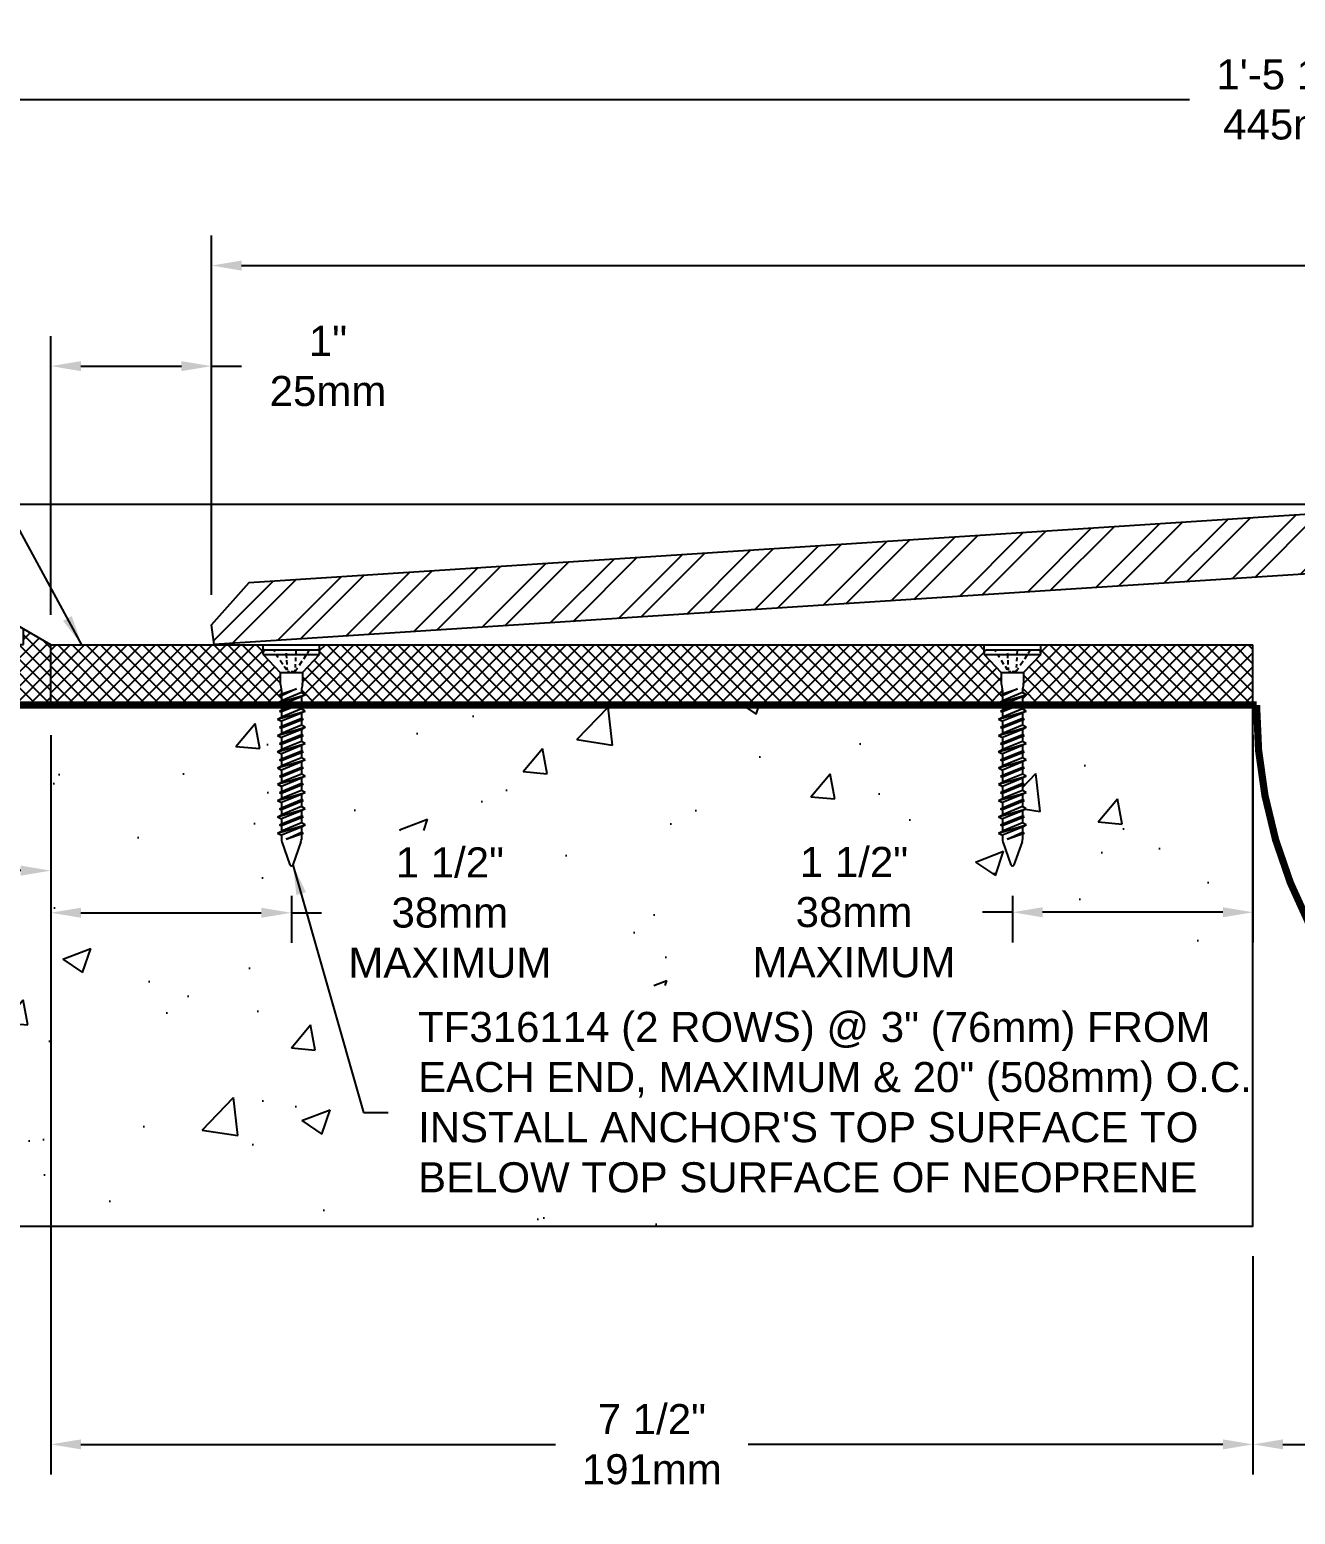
# Model space of a CAD drawing. Extents: x -4.7 to 45, y 0 to 12.
# Drawn here: x 1.26 to 9.16, y 0.54 to 9.8 of the extents above; entities that cross this region are included whole.
import ezdxf

# ---------------------------------------------------------------- set-up
doc = ezdxf.new("R2010")
doc.units = 0
doc.header["$MEASUREMENT"] = 0
doc.linetypes.add('HIDDEN', pattern=[0.375, 0.25, -0.125])
doc.layers.get('0').update_dxf_attribs({"linetype": 'CONTINUOUS'})
doc.layers.get('DEFPOINTS').update_dxf_attribs({"linetype": 'CONTINUOUS'})
for name, color, linetype in [('ANCHORS', 4, 'CONTINUOUS'), ('CONDITIONS', 1, 'CONTINUOUS'), ('DIMENSIONS', 3, 'CONTINUOUS'), ('FILLERS', 2, 'CONTINUOUS'), ('METALS', 7, 'CONTINUOUS'), ('TEXT', 2, 'CONTINUOUS')]:
    doc.layers.add(name, color=color, linetype=linetype)
doc.styles.add('ARIAL', font='ARIAL.TTF')
doc.dimstyles.new('ARIAL', dxfattribs={"dimtxt": 0.1875, "dimasz": 0.1875, "dimexe": 0.1875, "dimexo": 0.1875, "dimgap": 0.1875, "dimtad": 0, "dimtih": 1, "dimtoh": 1, "dimdec": 4, "dimzin": 0, "dimtxsty": 'ARIAL', "dimcen": 0.09, "dimazin": 3, "dimtfac": 1, "dimtdec": 4, "dimtofl": 0, "dimtmove": 0, "dimatfit": 3, "dimtolj": 1, "dimtzin": 0})

# ---------------------------------------------------------------- blocks, each defined once
blk = doc.blocks.new('*D9')
at = {"layer": 'DEFPOINTS', "color": 0}
for p in [(17.8912, 9.3638), (17.8912, 6.5877), (0.3939, 6.3498)]:
    blk.add_point(p, dxfattribs=at)
at = {"layer": 'DIMENSIONS', "color": 0}
for p, q in [((0.3939, 6.5373), (0.3939, 9.5513)), ((17.8912, 6.7752), (17.8912, 9.5513)), ((0.5814, 9.3638), (8.4962, 9.3638)), ((17.7037, 9.3638), (9.7889, 9.3638))]:
    blk.add_line(p, q, dxfattribs=at)
for points in [[(0.5814, 9.395), (0.5814, 9.3325), (0.3939, 9.3638)], [(17.7037, 9.395), (17.7037, 9.3325), (17.8912, 9.3638)]]:
    blk.add_solid(points, dxfattribs=at)
at = {"layer": 'DIMENSIONS', "color": 0, "insert": (9.1425, 9.3638), "char_height": 0.1875, "attachment_point": 5, "style": 'ARIAL'}
blk.add_mtext('\\A1;1\'-5 1/2"\\P445mm', dxfattribs=at)
blk = doc.blocks.new('*D10')
at = {"layer": 'DEFPOINTS', "color": 0}
for p in [(17.8912, 8.3285), (17.8912, 6.3377), (2.3958, 6.0881)]:
    blk.add_point(p, dxfattribs=at)
at = {"layer": 'DIMENSIONS', "color": 0}
for p, q in [((2.3958, 6.2756), (2.3958, 8.516)), ((17.8912, 6.5252), (17.8912, 8.516)), ((2.5833, 8.3285), (9.4972, 8.3285)), ((17.7037, 8.3285), (10.7899, 8.3285))]:
    blk.add_line(p, q, dxfattribs=at)
for points in [[(2.5833, 8.3598), (2.5833, 8.2973), (2.3958, 8.3285)], [(17.7037, 8.3598), (17.7037, 8.2973), (17.8912, 8.3285)]]:
    blk.add_solid(points, dxfattribs=at)
at = {"layer": 'DIMENSIONS', "color": 0, "insert": (10.1435, 8.3285), "char_height": 0.1875, "attachment_point": 5, "style": 'ARIAL'}
blk.add_mtext('\\A1;1\'-3 1/2"\\P394mm', dxfattribs=at)
blk = doc.blocks.new('*D11')
at = {"layer": 'DEFPOINTS', "color": 0}
for p in [(8.8912, 2.3377), (14.8912, 2.3377), (14.8912, 0.9758)]:
    blk.add_point(p, dxfattribs=at)
at = {"layer": 'DIMENSIONS', "color": 0}
for p, q in [((8.8912, 2.1502), (8.8912, 0.7883)), ((14.8912, 2.1502), (14.8912, 0.7883)), ((9.0787, 0.9758), (11.2897, 0.9758)), ((14.7037, 0.9758), (12.4927, 0.9758))]:
    blk.add_line(p, q, dxfattribs=at)
for points in [[(9.0787, 1.007), (9.0787, 0.9445), (8.8912, 0.9758)], [(14.7037, 1.007), (14.7037, 0.9445), (14.8912, 0.9758)]]:
    blk.add_solid(points, dxfattribs=at)
at = {"layer": 'DIMENSIONS', "color": 0, "insert": (11.8912, 0.9758), "char_height": 0.1875, "attachment_point": 5, "style": 'ARIAL'}
blk.add_mtext('\\A1;6"\\P152mm', dxfattribs=at)
blk = doc.blocks.new('*D13')
at = {"layer": 'DEFPOINTS', "color": 0}
for p in [(1.3939, 5.5877), (8.8912, 2.3377), (8.8912, 0.9758)]:
    blk.add_point(p, dxfattribs=at)
at = {"layer": 'DIMENSIONS', "color": 0}
for p, q in [((1.3939, 5.4002), (1.3939, 0.7883)), ((8.8912, 2.1502), (8.8912, 0.7883)), ((1.5814, 0.9758), (4.541, 0.9758)), ((8.7037, 0.9758), (5.7441, 0.9758))]:
    blk.add_line(p, q, dxfattribs=at)
for points in [[(1.5814, 1.007), (1.5814, 0.9445), (1.3939, 0.9758)], [(8.7037, 1.007), (8.7037, 0.9445), (8.8912, 0.9758)]]:
    blk.add_solid(points, dxfattribs=at)
at = {"layer": 'DIMENSIONS', "color": 0, "insert": (5.1425, 0.9758), "char_height": 0.1875, "attachment_point": 5, "style": 'ARIAL'}
blk.add_mtext('\\A1;7 1/2"\\P191mm', dxfattribs=at)
blk = doc.blocks.new('*D14')
at = {"layer": 'DEFPOINTS', "color": 0}
for p in [(-0.4716, 6.8383), (10.1435, 6.8383), (-0.6088, 6.3498)]:
    blk.add_point(p, dxfattribs=at)
at = {"layer": 'DIMENSIONS', "color": 0}
for p, q in [((-0.4716, 7.0258), (-0.4716, 7.2133)), ((9.956, 6.8383), (-0.6591, 6.8383)), ((-0.4213, 6.3498), (-0.2841, 6.3498)), ((-0.4716, 6.1623), (-0.4716, 5.9226)), ((-0.4716, 5.9226), (-0.6591, 5.9226))]:
    blk.add_line(p, q, dxfattribs=at)
for points in [[(-0.5028, 7.0258), (-0.4403, 7.0258), (-0.4716, 6.8383)], [(-0.5028, 6.1623), (-0.4403, 6.1623), (-0.4716, 6.3498)]]:
    blk.add_solid(points, dxfattribs=at)
at = {"layer": 'DIMENSIONS', "color": 0, "insert": (-1.1877, 5.9226), "char_height": 0.1875, "attachment_point": 5, "style": 'ARIAL'}
blk.add_mtext('\\A1;{1/2"}\\P{13mm}', dxfattribs=at)
blk = doc.blocks.new('*D17')
at = {"layer": 'DEFPOINTS', "color": 0}
for p in [(2.3958, 7.7015), (2.3958, 6.0881), (1.3941, 5.9627)]:
    blk.add_point(p, dxfattribs=at)
at = {"layer": 'DIMENSIONS', "color": 0}
for p, q in [((1.3941, 6.1502), (1.3941, 7.889)), ((2.3958, 6.2756), (2.3958, 7.889)), ((1.5816, 7.7015), (2.2083, 7.7015)), ((2.3958, 7.7015), (2.5833, 7.7015))]:
    blk.add_line(p, q, dxfattribs=at)
for points in [[(1.5816, 7.7327), (1.5816, 7.6702), (1.3941, 7.7015)], [(2.2083, 7.7327), (2.2083, 7.6702), (2.3958, 7.7015)]]:
    blk.add_solid(points, dxfattribs=at)
at = {"layer": 'DIMENSIONS', "color": 0, "insert": (3.1224, 7.7015), "char_height": 0.1875, "attachment_point": 5, "style": 'ARIAL'}
blk.add_mtext('\\A1;{1"}\\P{25mm}', dxfattribs=at)
blk = doc.blocks.new('*D18')
at = {"layer": 'DEFPOINTS', "color": 0}
for p in [(0.3939, 5.5877), (1.3939, 5.5877), (1.3939, 4.5544)]:
    blk.add_point(p, dxfattribs=at)
at = {"layer": 'DIMENSIONS', "color": 0}
for p, q in [((0.3939, 5.4002), (0.3939, 4.3669)), ((1.3939, 5.4002), (1.3939, 4.3669)), ((0.3939, 4.5544), (0.2064, 4.5544)), ((1.2064, 4.5544), (0.5814, 4.5544))]:
    blk.add_line(p, q, dxfattribs=at)
for points in [[(0.5814, 4.5857), (0.5814, 4.5232), (0.3939, 4.5544)], [(1.2064, 4.5857), (1.2064, 4.5232), (1.3939, 4.5544)]]:
    blk.add_solid(points, dxfattribs=at)
at = {"layer": 'DIMENSIONS', "color": 0, "insert": (-0.3327, 4.5544), "char_height": 0.1875, "attachment_point": 5, "style": 'ARIAL'}
blk.add_mtext('\\A1;1"\\P25mm', dxfattribs=at)
blk = doc.blocks.new('TF-316114')
for p, q in [((-0.1634, 0), (0.1634, 0)), ((-0.1042, -0.0127), (-0.1125, 0)), ((-0.1762, -0.0285), (-0.1747, -0.0103)), ((-0.1762, -0.0285), (0.1762, -0.0285)), ((-0.1762, -0.0285), (-0.0698, -0.141)), ((-0.0815, -0.0472), (-0.0915, -0.0321)), ((-0.0533, -0.0902), (-0.0691, -0.0662)), ((-0.0308, -0.0055), (-0.0311, -0.0002)), ((-0.0297, -0.0263), (-0.0301, -0.0195)), ((-0.0284, -0.051), (-0.0294, -0.0323)), ((-0.0263, -0.091), (-0.0277, -0.065)), ((0.0253, -0.1104), (0.0264, -0.0896)), ((0.0274, -0.0703), (0.0286, -0.0479)), ((0.0297, -0.0255), (0.0306, -0.0085)), ((0.0662, -0.0707), (0.0485, -0.0976)), ((0.0698, -0.141), (0.1762, -0.0285)), ((0.0898, -0.0346), (0.0746, -0.0579)), ((0.1095, -0.0045), (0.0979, -0.0223)), ((0.1762, -0.0285), (0.1747, -0.0103)), ((-0.0698, -0.141), (0.0698, -0.141)), ((-0.0698, -0.141), (-0.0698, -0.2081)), ((-0.0307, -0.1248), (-0.0441, -0.1044)), ((-0.0245, -0.1261), (-0.0253, -0.1097)), ((-0.024, -0.135), (-0.0107, -0.135)), ((-0.0018, -0.135), (0.0183, -0.135)), ((0.0373, -0.1147), (0.024, -0.135)), ((0.024, -0.135), (0.0245, -0.1246)), ((0.0698, -0.141), (0.0698, -0.2081)), ((-0.0737, -0.2796), (0.0321, -0.2431)), ((-0.0737, -0.2796), (-0.0623, -0.2734)), ((-0.0687, -0.2177), (-0.0633, -0.2437)), ((-0.0623, -0.2734), (0.0321, -0.2431)), ((0.0321, -0.2431), (-0.0623, -0.2858)), ((-0.0623, -0.2533), (-0.0623, -0.2734)), ((0.0622, -0.2667), (-0.0623, -0.3175)), ((0.0622, -0.2533), (0.0622, -0.2667)), ((0.0862, -0.2796), (0.0622, -0.2667)), ((0.0687, -0.2177), (0.0633, -0.2437)), ((-0.0863, -0.3304), (0.0862, -0.2796)), ((-0.0863, -0.3304), (-0.0623, -0.3175)), ((-0.0863, -0.3304), (-0.0623, -0.3433)), ((-0.0737, -0.2796), (-0.0623, -0.2858)), ((-0.0737, -0.3812), (0.0737, -0.3304)), ((-0.0623, -0.2858), (-0.0623, -0.3175)), ((0.0622, -0.2925), (-0.0623, -0.3433)), ((-0.0623, -0.375), (0.0622, -0.3242)), ((0.0622, -0.3365), (-0.0623, -0.3873)), ((-0.0623, -0.3433), (-0.0623, -0.375)), ((0.0622, -0.3682), (-0.0623, -0.419)), ((0.0622, -0.2925), (0.0622, -0.3242)), ((0.0737, -0.3304), (0.0622, -0.3242)), ((0.0737, -0.3304), (0.0622, -0.3365)), ((0.0622, -0.3365), (0.0622, -0.3682)), ((0.0862, -0.3812), (0.0622, -0.3682)), ((0.0862, -0.2796), (0.0622, -0.2925)), ((-0.0863, -0.4319), (0.0862, -0.3812)), ((-0.0863, -0.4319), (-0.0623, -0.419)), ((-0.0863, -0.4319), (-0.0623, -0.4449)), ((-0.0737, -0.3812), (-0.0623, -0.375)), ((-0.0737, -0.3812), (-0.0623, -0.3873)), ((-0.0737, -0.4827), (0.0737, -0.4319)), ((-0.0623, -0.3873), (-0.0623, -0.419)), ((0.0622, -0.3941), (-0.0623, -0.4449)), ((-0.0623, -0.4766), (0.0622, -0.4258)), ((0.0622, -0.4381), (-0.0623, -0.4889)), ((-0.0623, -0.4449), (-0.0623, -0.4766)), ((0.0862, -0.3812), (0.0622, -0.3941)), ((0.0622, -0.3941), (0.0622, -0.4258)), ((0.0737, -0.4319), (0.0622, -0.4258)), ((0.0737, -0.4319), (0.0622, -0.4381)), ((0.0622, -0.4381), (0.0622, -0.4698)), ((-0.0863, -0.5335), (0.0862, -0.4827)), ((-0.0863, -0.5335), (-0.0623, -0.5206)), ((-0.0863, -0.5335), (-0.0623, -0.5464)), ((-0.0737, -0.4827), (-0.0623, -0.4766)), ((-0.0737, -0.4827), (-0.0623, -0.4889)), ((-0.0737, -0.5843), (0.0737, -0.5335)), ((0.0622, -0.4698), (-0.0623, -0.5206)), ((-0.0623, -0.4889), (-0.0623, -0.5206)), ((0.0622, -0.4956), (-0.0623, -0.5464)), ((-0.0623, -0.5781), (0.0622, -0.5273)), ((0.0622, -0.5397), (-0.0623, -0.5904)), ((-0.0623, -0.5464), (-0.0623, -0.5781)), ((0.0862, -0.4827), (0.0622, -0.4698)), ((0.0862, -0.4827), (0.0622, -0.4956)), ((0.0622, -0.4956), (0.0622, -0.5273)), ((0.0737, -0.5335), (0.0622, -0.5273)), ((0.0737, -0.5335), (0.0622, -0.5397)), ((0.0622, -0.5397), (0.0622, -0.5714)), ((-0.0863, -0.6351), (0.0862, -0.5843)), ((-0.0863, -0.6351), (-0.0623, -0.6221)), ((-0.0863, -0.6351), (-0.0623, -0.648)), ((-0.0737, -0.5843), (-0.0623, -0.5781)), ((-0.0737, -0.5843), (-0.0623, -0.5904)), ((-0.0737, -0.6858), (0.0737, -0.6351)), ((0.0622, -0.5714), (-0.0623, -0.6221)), ((-0.0623, -0.5904), (-0.0623, -0.6221)), ((0.0622, -0.5972), (-0.0623, -0.648)), ((-0.0623, -0.6797), (0.0622, -0.6289)), ((0.0622, -0.6412), (-0.0623, -0.692)), ((-0.0623, -0.648), (-0.0623, -0.6797)), ((0.0862, -0.5843), (0.0622, -0.5714)), ((0.0862, -0.5843), (0.0622, -0.5972)), ((0.0622, -0.5972), (0.0622, -0.6289)), ((0.0737, -0.6351), (0.0622, -0.6289)), ((0.0737, -0.6351), (0.0622, -0.6412)), ((0.0622, -0.6412), (0.0622, -0.6729)), ((-0.0863, -0.7366), (0.0862, -0.6858)), ((-0.0863, -0.7366), (-0.0623, -0.7237)), ((-0.0863, -0.7366), (-0.0623, -0.7495)), ((-0.0737, -0.6858), (-0.0623, -0.6797)), ((-0.0737, -0.6858), (-0.0623, -0.692)), ((-0.0737, -0.7874), (0.0737, -0.7366)), ((0.0622, -0.6729), (-0.0623, -0.7237)), ((-0.0623, -0.692), (-0.0623, -0.7237)), ((0.0622, -0.6988), (-0.0623, -0.7495)), ((-0.0623, -0.7812), (0.0622, -0.7305)), ((0.0862, -0.6858), (0.0622, -0.6729)), ((0.0862, -0.6858), (0.0622, -0.6988)), ((0.0622, -0.6988), (0.0622, -0.7305)), ((0.0737, -0.7366), (0.0622, -0.7305)), ((0.0737, -0.7366), (0.0622, -0.7428)), ((-0.0863, -0.8382), (0.0862, -0.7874)), ((-0.0863, -0.8382), (-0.0623, -0.8253)), ((-0.0737, -0.7874), (-0.0623, -0.7812)), ((-0.0737, -0.7874), (-0.0623, -0.7936)), ((0.0622, -0.7428), (-0.0623, -0.7936)), ((-0.0623, -0.7495), (-0.0623, -0.7812)), ((0.0622, -0.7745), (-0.0623, -0.8253)), ((-0.0623, -0.7936), (-0.0623, -0.8253)), ((0.0622, -0.8003), (-0.0623, -0.8511)), ((-0.0623, -0.8828), (0.0622, -0.832)), ((0.0622, -0.7428), (0.0622, -0.7745)), ((0.0862, -0.7874), (0.0622, -0.7745)), ((0.0862, -0.7874), (0.0622, -0.8003)), ((0.0622, -0.8003), (0.0622, -0.832)), ((0.0737, -0.8382), (0.0622, -0.832)), ((-0.0863, -0.8382), (-0.0623, -0.8511)), ((-0.0863, -0.9397), (0.0862, -0.889)), ((-0.0737, -0.889), (0.0737, -0.8382)), ((-0.0737, -0.889), (-0.0623, -0.8828)), ((-0.0737, -0.889), (-0.0623, -0.8951)), ((0.0622, -0.8444), (-0.0623, -0.8951)), ((-0.0623, -0.8511), (-0.0623, -0.8828)), ((0.0622, -0.876), (-0.0623, -0.9268)), ((-0.0623, -0.8951), (-0.0623, -0.9268)), ((0.0622, -0.9019), (-0.0623, -0.9527)), ((0.0737, -0.8382), (0.0622, -0.8444)), ((0.0622, -0.8444), (0.0622, -0.876)), ((0.0862, -0.889), (0.0622, -0.876)), ((0.0862, -0.889), (0.0622, -0.9019)), ((0.0622, -0.9019), (0.0622, -0.9336)), ((-0.0863, -0.9397), (-0.0623, -0.9268)), ((-0.0863, -0.9397), (-0.0623, -0.9527)), ((-0.0863, -1.0413), (0.0862, -0.9905)), ((-0.0737, -0.9905), (0.0737, -0.9397)), ((-0.0737, -0.9905), (-0.0623, -0.9844)), ((-0.0737, -0.9905), (-0.0623, -0.9967)), ((-0.0623, -0.9844), (0.0622, -0.9336)), ((0.0622, -0.9459), (-0.0623, -0.9967)), ((-0.0623, -0.9527), (-0.0623, -0.9844)), ((0.0622, -0.9776), (-0.0623, -1.0284)), ((-0.0623, -0.9967), (-0.0623, -1.0284)), ((0.0622, -1.0035), (-0.0623, -1.0542)), ((0.0737, -0.9397), (0.0622, -0.9336)), ((0.0737, -0.9397), (0.0622, -0.9459)), ((0.0622, -0.9459), (0.0622, -0.9776)), ((0.0862, -0.9905), (0.0622, -0.9776)), ((0.0862, -0.9905), (0.0622, -1.0035)), ((0.0622, -1.0035), (0.0622, -1.0351)), ((-0.0863, -1.0413), (-0.0623, -1.0284)), ((-0.0863, -1.0413), (-0.0623, -1.0542)), ((-0.0863, -1.1429), (0.0862, -1.0921)), ((-0.0737, -1.0921), (0.0737, -1.0413)), ((-0.0737, -1.0921), (-0.0623, -1.0859)), ((-0.0737, -1.0921), (-0.0623, -1.0983)), ((-0.0623, -1.0859), (0.0622, -1.0351)), ((0.0622, -1.0475), (-0.0623, -1.0983)), ((-0.0623, -1.0542), (-0.0623, -1.0859)), ((0.0622, -1.0792), (-0.0623, -1.13)), ((-0.0623, -1.0983), (-0.0623, -1.13)), ((0.0622, -1.105), (-0.0623, -1.1558)), ((0.0737, -1.0413), (0.0622, -1.0351)), ((0.0737, -1.0413), (0.0622, -1.0475)), ((0.0622, -1.0475), (0.0622, -1.0792)), ((0.0862, -1.0921), (0.0622, -1.0792)), ((0.0862, -1.0921), (0.0622, -1.105)), ((0.0622, -1.105), (0.0622, -1.1367)), ((-0.0863, -1.1429), (-0.0623, -1.13)), ((-0.0863, -1.1429), (-0.0623, -1.1558)), ((-0.0623, -1.1558), (-0.0623, -1.1817)), ((-0.0596, -1.197), (-0.0096, -1.3398)), ((-0.0335, -1.1798), (0.0622, -1.1367)), ((-0.0335, -1.1798), (0.0737, -1.1429)), ((0.0622, -1.149), (-0.0335, -1.1798)), ((0.0596, -1.197), (0.0096, -1.3398)), ((0.0737, -1.1429), (0.0622, -1.1367)), ((0.0737, -1.1429), (0.0622, -1.149)), ((0.0622, -1.149), (0.0622, -1.1817))]:
    blk.add_line(p, q)
for centre, radius, start, end in [((-0.1634, -0.0113), 0.0112, 90, 175), ((0.1634, -0.0113), 0.0112, 5, 90), ((-0.0233, -0.2081), 0.0465, 180, 191.9357), ((-0.1088, -0.2533), 0.0465, 0, 11.9357), ((0.1087, -0.2533), 0.0465, 168.0643, 180), ((0.0233, -0.2081), 0.0465, 348.0643, 0), ((-0.0158, -1.1817), 0.0465, 180, 199.30575), ((0.0158, -1.1817), 0.0465, 340.69425, 0), ((0, -1.3354), 0.0106, 204.10008, 335.89992)]:
    blk.add_arc(centre, radius, start, end)
blk = doc.blocks.new('TF316114')
blk.add_blockref('TF-316114', (0, 0))
blk = doc.blocks.new('HPGN')
at = {"layer": 'FILLERS'}
h = blk.add_hatch(dxfattribs=at)
h.set_pattern_fill('ANSI37', color=256, scale=0.5, style=0)
h.paths.add_polyline_path([(8.1962, 21.1673), (8.0259, 21.2656), (8.0259, 21.1702), (7.8904, 21.1702), (7.8454, 21.1252), (7.8454, 21.0581, -0.052126), (7.8444, 21.0485), (7.8389, 21.0225, 0.052126), (7.8379, 21.0129), (7.8379, 20.9995), (7.8619, 20.9866), (7.8379, 20.9737), (7.8379, 20.942), (7.8494, 20.9358), (7.8379, 20.9297), (7.8379, 20.898), (7.8619, 20.885), (7.8379, 20.8721), (7.8379, 20.8404), (7.8494, 20.8343), (7.8379, 20.8281), (7.8379, 20.7964), (7.8456, 20.7923), (8.1962, 20.7923)])
h.paths.add_polyline_path([(7.7059, 21.1252), (7.6609, 21.1702), (7.5257, 21.1702), (7.5257, 21.5544), (7.1962, 21.5544), (7.1962, 20.7923), (7.7134, 20.7923), (7.7134, 20.8213), (7.6894, 20.8343), (7.7134, 20.8472), (7.7134, 20.8789), (7.702, 20.885), (7.7134, 20.8912), (7.7134, 20.9229), (7.6894, 20.9358), (7.7134, 20.9487), (7.7134, 20.9804), (7.702, 20.9866), (7.7134, 20.9928), (7.7134, 21.0129, 0.052126), (7.7124, 21.0225), (7.7069, 21.0485, -0.052126), (7.7059, 21.0581)])
blk.add_lwpolyline([(8.1962, 20.7923), (8.1962, 21.1673), (7.5257, 21.5544), (7.1962, 21.5544), (7.1962, 20.7923)], close=True, dxfattribs=at)
at = {"layer": 'FILLERS', "linetype": 'HIDDEN', "ltscale": 0.5}
blk.add_lwpolyline([(7.5257, 21.5544), (7.5257, 21.1702), (8.0259, 21.1702), (8.0259, 21.2656)], dxfattribs=at)
blk = doc.blocks.new('NEOPRENEFIBERSP')
at = {"layer": 'FILLERS'}
h = blk.add_hatch(dxfattribs=at)
h.set_pattern_fill('ANSI37', color=256, scale=0.5, style=0)
h.set_pattern_definition([(45, (2.802326, 15.204624), (-0.04419417, 0.04419417), []), (135, (2.802326, 15.204624), (-0.04419417, -0.04419417), [])])
h.paths.add_polyline_path([(10.1241, 20.995), (10.0176, 21.1075), (10.0176, 21.1673), (5.8727, 21.1673), (5.8727, 21.1075), (5.7662, 20.995), (5.7662, 20.9279, -0.052126), (5.7652, 20.9183), (5.7597, 20.8923, 0.052126), (5.7587, 20.8827), (5.7587, 20.8694), (5.7827, 20.8564), (5.7587, 20.8435), (5.7587, 20.8118), (5.7701, 20.8057), (5.7587, 20.7995), (5.7587, 20.7923), (10.1305, 20.7923), (10.1316, 20.7927), (10.1076, 20.8057), (10.1316, 20.8186), (10.1316, 20.8503), (10.1202, 20.8564), (10.1316, 20.8626), (10.1316, 20.8827, 0.052126), (10.1306, 20.8923), (10.1251, 20.9183, -0.052126), (10.1241, 20.9279)])
h.paths.add_polyline_path([(5.6267, 20.995), (5.5202, 21.1075), (5.5202, 21.1673), (4.1962, 21.1673), (4.1962, 20.7923), (5.6331, 20.7923), (5.6342, 20.7927), (5.6102, 20.8057), (5.6342, 20.8186), (5.6342, 20.8503), (5.6227, 20.8564), (5.6342, 20.8626), (5.6342, 20.8827, 0.052126), (5.6332, 20.8923), (5.6277, 20.9183, -0.052126), (5.6267, 20.9279)])
h.paths.add_polyline_path([(11.6935, 21.1673), (10.3701, 21.1673), (10.3701, 21.1075), (10.2636, 20.995), (10.2636, 20.9279, -0.052126), (10.2626, 20.9183), (10.2571, 20.8923, 0.052126), (10.2561, 20.8827), (10.2561, 20.8694), (10.2801, 20.8564), (10.2561, 20.8435), (10.2561, 20.8118), (10.2676, 20.8057), (10.2561, 20.7995), (10.2561, 20.7923), (11.6935, 20.7923)])
at = {"color": 2}
for p in [(4.1964, 21.1673), (11.6935, 20.7923)]:
    blk.add_line(p, (11.6935, 21.1673), dxfattribs=at)
at = {"layer": 'FILLERS', "color": 2, "linetype": 'HIDDEN', "ltscale": 0.02}
for p, q in [((5.5202, 21.1075), (5.5202, 21.1673)), ((5.8727, 21.1075), (5.8727, 21.1673)), ((10.0176, 21.1075), (10.0176, 21.1673)), ((10.3701, 21.1075), (10.3701, 21.1673))]:
    blk.add_line(p, q, dxfattribs=at)
blk = doc.blocks.new('*D28')
at = {"layer": 'DEFPOINTS', "color": 0}
for p in [(1.3939, 5.5877), (2.8941, 4.5854), (2.8941, 4.2918)]:
    blk.add_point(p, dxfattribs=at)
at = {"layer": 'DIMENSIONS', "color": 0}
for p, q in [((1.3939, 5.4002), (1.3939, 4.1043)), ((2.8941, 4.3979), (2.8941, 4.1043)), ((1.5814, 4.2918), (2.7066, 4.2918)), ((2.8941, 4.2918), (3.0816, 4.2918))]:
    blk.add_line(p, q, dxfattribs=at)
for points in [[(1.5814, 4.323), (1.5814, 4.2605), (1.3939, 4.2918)], [(2.7066, 4.323), (2.7066, 4.2605), (2.8941, 4.2918)]]:
    blk.add_solid(points, dxfattribs=at)
at = {"layer": 'DIMENSIONS', "color": 0, "insert": (3.8824, 4.2918), "char_height": 0.1875, "attachment_point": 5, "style": 'ARIAL'}
blk.add_mtext('\\A1;1 1/2"\\P38mm\\PMAXIMUM', dxfattribs=at)
blk = doc.blocks.new('*D29')
at = {"layer": 'DEFPOINTS', "color": 0}
for p in [(8.8912, 5.5877), (7.3915, 4.5854), (7.3915, 4.2948)]:
    blk.add_point(p, dxfattribs=at)
at = {"layer": 'DIMENSIONS', "color": 0}
for p, q in [((8.8912, 5.4002), (8.8912, 4.1073)), ((7.3915, 4.3979), (7.3915, 4.1073)), ((7.3915, 4.2948), (7.204, 4.2948)), ((8.7037, 4.2948), (7.579, 4.2948))]:
    blk.add_line(p, q, dxfattribs=at)
for points in [[(7.579, 4.3261), (7.579, 4.2636), (7.3915, 4.2948)], [(8.7037, 4.3261), (8.7037, 4.2636), (8.8912, 4.2948)]]:
    blk.add_solid(points, dxfattribs=at)
at = {"layer": 'DIMENSIONS', "color": 0, "insert": (6.4032, 4.2948), "char_height": 0.1875, "attachment_point": 5, "style": 'ARIAL'}
blk.add_mtext('\\A1;1 1/2"\\P38mm\\PMAXIMUM', dxfattribs=at)

msp = doc.modelspace()

# ---------------------------------------------------------------- hatches: boundary and pattern name
at = {"layer": 'CONDITIONS'}
h = msp.add_hatch(dxfattribs=at)
h.set_pattern_fill('AR-CONC', color=256, scale=0.25, style=0)
h.paths.add_polyline_path([(2.95635, 5.58766), (2.95635, 5.56317), (2.98035, 5.55025), (2.95635, 5.53732), (2.95635, 5.50563), (2.96938, 5.49862), (2.95635, 5.49331), (2.95635, 5.46161), (2.98035, 5.44869), (2.95635, 5.43576), (2.95635, 5.40407), (2.96938, 5.39706), (2.95635, 5.39174), (2.95635, 5.36005), (2.98035, 5.34712), (2.95635, 5.3342), (2.95635, 5.30251), (2.96938, 5.29549), (2.95635, 5.29018), (2.95635, 5.25849), (2.98035, 5.24556), (2.95635, 5.23264), (2.95635, 5.20094), (2.96938, 5.19393), (2.95635, 5.18862), (2.95635, 5.15692), (2.98035, 5.144), (2.95635, 5.13107), (2.95635, 5.09938), (2.96938, 5.09237), (2.95635, 5.08706), (2.95635, 5.05536), (2.98035, 5.04244), (2.95635, 5.02951), (2.95635, 4.99782), (2.96938, 4.99081), (2.95635, 4.98549), (2.95635, 4.9538), (2.98035, 4.94087), (2.95635, 4.92795), (2.95635, 4.89626), (2.96938, 4.88924), (2.95635, 4.88393), (2.95635, 4.85224), (2.98035, 4.83931), (2.95635, 4.82639), (2.95635, 4.79469), (2.97069, 4.78697), (2.95635, 4.78237), (2.95635, 4.74184), (2.90433, 4.59332, -0.7741233), (2.88388, 4.59332), (2.83185, 4.74184), (2.83185, 4.77561), (2.80785, 4.78853), (2.83185, 4.80146), (2.83185, 4.83315), (2.81883, 4.84016), (2.83185, 4.84548), (2.83185, 4.87717), (2.80785, 4.89009), (2.83185, 4.90302), (2.83185, 4.93471), (2.81883, 4.94173), (2.83185, 4.94704), (2.83185, 4.97873), (2.80785, 4.99166), (2.83185, 5.00458), (2.83185, 5.03627), (2.81883, 5.04329), (2.83185, 5.0486), (2.83185, 5.08029), (2.80785, 5.09322), (2.83185, 5.10614), (2.83185, 5.13784), (2.81883, 5.14485), (2.83185, 5.15016), (2.83185, 5.18186), (2.80785, 5.19478), (2.83185, 5.20771), (2.83185, 5.2394), (2.81883, 5.24641), (2.83185, 5.25173), (2.83185, 5.28342), (2.80785, 5.29634), (2.83185, 5.30927), (2.83185, 5.34096), (2.81883, 5.34798), (2.83185, 5.35329), (2.83185, 5.38498), (2.80785, 5.39791), (2.83185, 5.41083), (2.83185, 5.44252), (2.81883, 5.44954), (2.83185, 5.45485), (2.83185, 5.48654), (2.80785, 5.49947), (2.83185, 5.51239), (2.83185, 5.54409), (2.81883, 5.5511), (2.83185, 5.55641), (2.83185, 5.58766), (1.04323, 5.58766), (1.05958, 5.57885), (1.03558, 5.56592), (1.03558, 5.53423), (1.04861, 5.52722), (1.03558, 5.5219), (1.03558, 5.49021), (1.05958, 5.47729), (1.03558, 5.46436), (1.03558, 5.43267), (1.04861, 5.42565), (1.03558, 5.42034), (1.03558, 5.38865), (1.05958, 5.37572), (1.03558, 5.3628), (1.03558, 5.33111), (1.04861, 5.32409), (1.03558, 5.31878), (1.03558, 5.28709), (1.05958, 5.27416), (1.03558, 5.26124), (1.03558, 5.22954), (1.04861, 5.22253), (1.03558, 5.21722), (1.03558, 5.18552), (1.05958, 5.1726), (1.03558, 5.15967), (1.03558, 5.12798), (1.04861, 5.12097), (1.03558, 5.11565), (1.03558, 5.08396), (1.05958, 5.07104), (1.03558, 5.05811), (1.03558, 5.02642), (1.04861, 5.0194), (1.03558, 5.01409), (1.03558, 4.9824), (1.05958, 4.96947), (1.03558, 4.95655), (1.03558, 4.93267), (1.04861, 4.92565), (1.03558, 4.92034), (1.03558, 4.88865), (1.05958, 4.87572), (1.03558, 4.8628), (1.03558, 4.83111), (1.04861, 4.82409), (1.03558, 4.81878), (1.03558, 4.78709), (1.05958, 4.77416), (1.03558, 4.76124), (1.03558, 4.72954), (1.04861, 4.72253), (1.03558, 4.71722), (1.03558, 4.68552), (1.05958, 4.6726), (1.03558, 4.65967), (1.03558, 4.62798), (1.04861, 4.62097), (1.03558, 4.61565), (1.03558, 4.58396), (1.05958, 4.57104), (1.03558, 4.55811), (1.03558, 4.52642), (1.04861, 4.5194), (1.03558, 4.51409), (1.03558, 4.4824), (1.05958, 4.46947), (1.03558, 4.45655), (1.03558, 4.42486), (1.04992, 4.41714), (1.03558, 4.41253), (1.03558, 4.372), (0.98356, 4.22348, -0.7741233), (0.96311, 4.22348), (0.91108, 4.372), (0.91108, 4.40577), (0.88708, 4.41869), (0.91108, 4.43162), (0.91108, 4.46331), (0.89806, 4.47033), (0.91108, 4.47564), (0.91108, 4.50733), (0.88708, 4.52026), (0.91108, 4.53318), (0.91108, 4.56487), (0.89806, 4.57189), (0.91108, 4.5772), (0.91108, 4.60889), (0.88708, 4.62182), (0.91108, 4.63474), (0.91108, 4.66644), (0.89806, 4.67345), (0.91108, 4.67876), (0.91108, 4.71046), (0.88708, 4.72338), (0.91108, 4.73631), (0.91108, 4.768), (0.89806, 4.77501), (0.91108, 4.78033), (0.91108, 4.81202), (0.88708, 4.82494), (0.91108, 4.83787), (0.91108, 4.86956), (0.89806, 4.87658), (0.91108, 4.88189), (0.91108, 4.90577), (0.88708, 4.91869), (0.91108, 4.93162), (0.91108, 4.96331), (0.89806, 4.97033), (0.91108, 4.97564), (0.91108, 5.00733), (0.88708, 5.02026), (0.91108, 5.03318), (0.91108, 5.06487), (0.89806, 5.07189), (0.91108, 5.0772), (0.91108, 5.10889), (0.88708, 5.12182), (0.91108, 5.13474), (0.91108, 5.16644), (0.89806, 5.17345), (0.91108, 5.17876), (0.91108, 5.21046), (0.88708, 5.22338), (0.91108, 5.23631), (0.91108, 5.268), (0.89806, 5.27501), (0.91108, 5.28033), (0.91108, 5.31202), (0.88708, 5.32494), (0.91108, 5.33787), (0.91108, 5.36956), (0.89806, 5.37658), (0.91108, 5.38189), (0.91108, 5.41358), (0.88708, 5.42651), (0.91108, 5.43943), (0.91108, 5.47112), (0.89806, 5.47814), (0.91108, 5.48345), (0.91108, 5.51514), (0.88708, 5.52807), (0.91108, 5.54099), (0.91108, 5.57269), (0.89806, 5.5797), (0.91108, 5.58501), (0.91108, 5.58766), (0.39389, 5.58766), (0.39389, 6.34979), (-1.74527, 6.34979), (-1.74527, 3.37493), (-1.34321, 3.37493), (-1.34321, 3.67383), (0.45119, 3.67383), (0.45119, 2.93393), (-1.34321, 2.93393), (-1.34321, 2.99763), (-1.74527, 2.99763), (-1.74527, 2.33766), (8.8912, 2.33766), (8.8912, 2.45268), (3.5815, 2.45268), (3.5815, 3.79995), (3.18729, 3.79995), (3.18729, 4.80399), (4.5861, 4.80399), (4.5861, 3.83808), (5.69244, 3.83808), (5.69244, 4.80399), (7.09125, 4.80399), (7.09125, 3.83808), (8.8912, 3.83808), (8.8912, 5.58766), (7.45378, 5.58766), (7.45378, 5.56317), (7.47778, 5.55025), (7.45378, 5.53732), (7.45378, 5.50563), (7.4668, 5.49862), (7.45378, 5.49331), (7.45378, 5.46161), (7.47778, 5.44869), (7.45378, 5.43576), (7.45378, 5.40407), (7.4668, 5.39706), (7.45378, 5.39174), (7.45378, 5.36005), (7.47778, 5.34712), (7.45378, 5.3342), (7.45378, 5.30251), (7.4668, 5.29549), (7.45378, 5.29018), (7.45378, 5.25849), (7.47778, 5.24556), (7.45378, 5.23264), (7.45378, 5.20094), (7.4668, 5.19393), (7.45378, 5.18862), (7.45378, 5.15692), (7.47778, 5.144), (7.45378, 5.13107), (7.45378, 5.09938), (7.4668, 5.09237), (7.45378, 5.08706), (7.45378, 5.05536), (7.47778, 5.04244), (7.45378, 5.02951), (7.45378, 4.99782), (7.4668, 4.99081), (7.45378, 4.98549), (7.45378, 4.9538), (7.47778, 4.94087), (7.45378, 4.92795), (7.45378, 4.89626), (7.4668, 4.88924), (7.45378, 4.88393), (7.45378, 4.85224), (7.47778, 4.83931), (7.45378, 4.82639), (7.45378, 4.79469), (7.46811, 4.78697), (7.45378, 4.78237), (7.45378, 4.74184), (7.40175, 4.59332, -0.7741233), (7.38131, 4.59332), (7.32928, 4.74184), (7.32928, 4.77561), (7.30528, 4.78853), (7.32928, 4.80146), (7.32928, 4.83315), (7.31625, 4.84016), (7.32928, 4.84548), (7.32928, 4.87717), (7.30528, 4.89009), (7.32928, 4.90302), (7.32928, 4.93471), (7.31625, 4.94173), (7.32928, 4.94704), (7.32928, 4.97873), (7.30528, 4.99166), (7.32928, 5.00458), (7.32928, 5.03627), (7.31625, 5.04329), (7.32928, 5.0486), (7.32928, 5.08029), (7.30528, 5.09322), (7.32928, 5.10614), (7.32928, 5.13784), (7.31625, 5.14485), (7.32928, 5.15016), (7.32928, 5.18186), (7.30528, 5.19478), (7.32928, 5.20771), (7.32928, 5.2394), (7.31625, 5.24641), (7.32928, 5.25173), (7.32928, 5.28342), (7.30528, 5.29634), (7.32928, 5.30927), (7.32928, 5.34096), (7.31625, 5.34798), (7.32928, 5.35329), (7.32928, 5.38498), (7.30528, 5.39791), (7.32928, 5.41083), (7.32928, 5.44252), (7.31625, 5.44954), (7.32928, 5.45485), (7.32928, 5.48654), (7.30528, 5.49947), (7.32928, 5.51239), (7.32928, 5.54409), (7.31625, 5.5511), (7.32928, 5.55641), (7.32928, 5.58766)])
h.paths.add_polyline_path([(0.16138, 4.91965), (0.16138, 4.24168), (-0.73671, 4.24168), (-0.73671, 4.90055), (-1.20486, 4.90055), (-1.20486, 5.52122), (-1.60613, 5.52122), (-1.60613, 6.27557), (-0.7176, 6.27557), (-0.7176, 5.60716), (-0.37365, 5.60716), (-0.37365, 4.91965)], flags=16)
h.paths.add_polyline_path([(-1.57577, 6.22312), (-0.79968, 6.22312), (-0.79968, 5.62208), (-1.57577, 5.62208)], flags=8)
h.paths.add_polyline_path([(-1.19608, 5.5779), (-0.41998, 5.5779), (-0.41998, 4.97699), (-1.19608, 4.97699)], flags=8)
h.paths.add_polyline_path([(-0.73118, 4.85369), (0.06576, 4.85369), (0.06576, 4.25521), (-0.73118, 4.25521)], flags=8)
at = {"layer": 'METALS'}
h = msp.add_hatch(dxfattribs=at)
h.set_pattern_fill('ANSI32', color=256, scale=0.75, style=0)
h.paths.add_polyline_path([(17.84202, 5.96922), (17.8912, 6.33766), (17.05221, 6.39187), (17.05221, 6.38028), (17.08921, 6.35907), (17.05221, 6.33785), (17.05221, 6.32473), (17.08921, 6.30351), (17.05221, 6.28229), (17.05221, 6.26917), (17.08921, 6.24795), (17.05221, 6.22674), (17.05221, 6.21362), (17.08921, 6.1924), (17.05221, 6.17118), (17.05221, 6.15806), (17.08921, 6.13684), (17.05221, 6.11563), (17.05221, 6.1025), (17.08921, 6.08129), (17.05221, 6.06007), (17.05221, 6.04695), (17.08921, 6.02573), (17.07638, 6.01838)])
h.paths.add_polyline_path([(16.822, 6.03471), (16.78921, 6.05351), (16.82621, 6.07473), (16.82621, 6.08785), (16.78921, 6.10907), (16.82621, 6.13028), (16.82621, 6.14341), (16.78921, 6.16462), (16.82621, 6.18584), (16.82621, 6.19896), (16.78921, 6.22018), (16.82621, 6.24139), (16.82621, 6.25452), (16.78921, 6.27573), (16.82621, 6.29695), (16.82621, 6.31007), (16.78921, 6.33129), (16.82621, 6.3525), (16.82621, 6.36563), (16.78921, 6.38684), (16.82372, 6.40664), (16.61921, 6.41985, -0.0322758), (16.61518, 6.42011), (10.14352, 6.8383), (2.6307, 6.35235), (2.39584, 6.08814), (2.41287, 5.96493), (10.14114, 6.46362)])

# ---------------------------------------------------------------- linework, layer by layer
at = {"layer": 'CONDITIONS'}
msp.add_lwpolyline([(-1.74527, 2.33766), (8.8912, 2.33766), (8.8912, 5.58766), (0.39389, 5.58766), (0.39389, 6.34979), (-1.74527, 6.34979)], dxfattribs=at)
at = {"layer": 'FILLERS'}
msp.add_lwpolyline([(0.39389, 5.58766, 0.045, 0.045, 0), (8.91394, 5.58766, 0.045, 0.045, 1.0026622), (14.86847, 5.58766, 0.045, 0.045, 0), (17.8912, 5.58766, 0, 0, 0)], format="xyseb", dxfattribs=at)
at = {"layer": 'METALS'}
msp.add_lwpolyline([(17.84202, 5.96922), (10.14114, 6.46362), (2.41287, 5.96493), (2.39584, 6.08814), (2.6307, 6.35235), (10.14352, 6.8383), (17.8912, 6.33766)], close=True, dxfattribs=at)

# ---------------------------------------------------------------- block references
at = {"layer": 'ANCHORS', "color": 2}
for p in [(2.8941, 5.93141), (7.39153, 5.93141)]:
    msp.add_blockref('TF316114', p, dxfattribs=at)
at = {"layer": 'FILLERS'}
for name, p in [('HPGN', (-6.80233, -15.20462)), ('NEOPRENEFIBERSP', (-2.80233, -15.20462))]:
    msp.add_blockref(name, p, dxfattribs=at)

# ---------------------------------------------------------------- texts
at = {"layer": 'TEXT', "color": 2, "insert": (3.68428, 3.1094), "char_height": 0.1875, "attachment_point": 4, "style": 'ARIAL'}
msp.add_mtext('TF316114 (2 ROWS) @ 3" (76mm) FROM\\PEACH END, MAXIMUM & 20" (508mm) O.C.\\PINSTALL ANCHOR\'S TOP SURFACE TO\\PBELOW TOP SURFACE OF NEOPRENE', dxfattribs=at)

# ---------------------------------------------------------------- dimensions: what is measured, and where the dimension line sits
at = {"layer": 'DIMENSIONS'}
for base, p1, p2, text, picture, middle in [((17.8912, 9.36378), (0.39389, 6.34979), (17.8912, 6.58766), '<>\\P445mm', '*D9', (9.14255, 9.36378)), ((17.8912, 8.32852), (2.39584, 6.08814), (17.8912, 6.33766), '<>\\P394mm', '*D10', (10.14352, 8.32852)), ((2.39584, 7.70148), (1.3941, 5.96266), (2.39584, 6.08814), '{<>}\\P{25mm}', '*D17', (3.12243, 7.70148)), ((1.39389, 4.55445), (0.39389, 5.58766), (1.39389, 5.58766), '<>\\P25mm', '*D18', (-0.33271, 4.55445))]:
    dim = msp.add_linear_dim(base=base, p1=p1, p2=p2, text=text, dimstyle='ARIAL', dxfattribs=at)
    dim.commit()
    dim.dimension.update_dxf_attribs({"geometry": picture, "text_midpoint": middle, "dimtype": 160})
dim = msp.add_linear_dim(base=(-0.47156, 6.8383), p1=(-0.6088, 6.34981), p2=(10.14352, 6.8383), angle=90, text='{<>}\\P{13mm}', dimstyle='ARIAL', dxfattribs=at)
dim.commit()
dim.dimension.update_dxf_attribs({"geometry": '*D14', "text_midpoint": (-1.18773, 5.9226), "dimtype": 160})
for base, p1, p2, text, picture, middle in [((8.8912, 0.9758), (1.39389, 5.58766), (8.8912, 2.33766), '<>\\P191mm', '*D13', (5.14255, 0.9758)), ((2.8941, 4.29177), (1.39389, 5.58766), (2.8941, 4.58541), '<>\\P38mm\\PMAXIMUM', '*D28', (3.88244, 4.29177)), ((7.39153, 4.29483), (8.8912, 5.58766), (7.39153, 4.58541), '<>\\P38mm\\PMAXIMUM', '*D29', (6.40319, 4.29483)), ((14.8912, 0.9758), (8.8912, 2.33766), (14.8912, 2.33766), '<>\\P152mm', '*D11', (11.8912, 0.9758))]:
    dim = msp.add_linear_dim(base=base, p1=p1, p2=p2, text=text, dimstyle='ARIAL', dxfattribs=at)
    dim.commit()
    dim.dimension.update_dxf_attribs({"geometry": picture, "text_midpoint": middle})

# ---------------------------------------------------------------- leaders
at = {"layer": 'TEXT', "color": 2}
msp.add_leader([(1.58705, 5.96266), (0.13139, 8.62995), (-0.09875, 8.62995)], dimstyle='ARIAL', dxfattribs=at)
at = {"layer": 'TEXT', "color": 2, "annotation_type": 0, "has_hookline": 1, "hookline_direction": 0, "text_width": 5.15804}
msp.add_leader([(2.90374, 4.59165), (3.34484, 3.0469), (3.49678, 3.0469)], dimstyle='ARIAL', dxfattribs=at)

doc.saveas('drawing.dxf')
